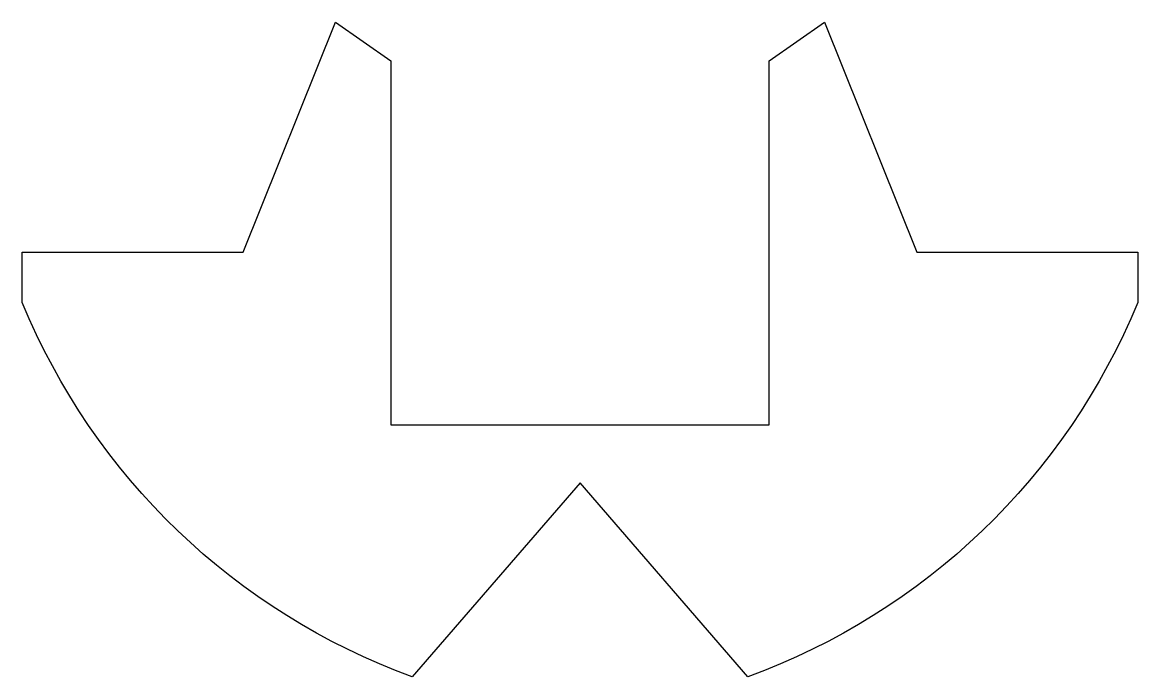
# Model space of a CAD drawing. Header units: millimetres. Extents: x -36.9 to 36.9, y 312.7 to 356.
import ezdxf

# ---------------------------------------------------------------- set-up
doc = ezdxf.new("R2010")
doc.units = ezdxf.units.MM
doc.layers.get('0').update_dxf_attribs({"linetype": 'CONTINUOUS'})

msp = doc.modelspace()

# ---------------------------------------------------------------- linework, layer by layer
msp.add_lwpolyline([(-11.101, 312.742, -0.211164), (-36.88, 337.476), (-36.88, 340.8), (-22.283, 340.8), (-16.171, 356.005), (-12.5, 353.467), (-12.5, 329.386), (12.5, 329.386), (12.5, 353.467), (16.171, 356.005), (22.283, 340.8), (36.88, 340.8), (36.88, 337.476, -0.211164), (11.101, 312.742), (0, 325.55)], format="xyb", close=True)

doc.saveas('drawing.dxf')
